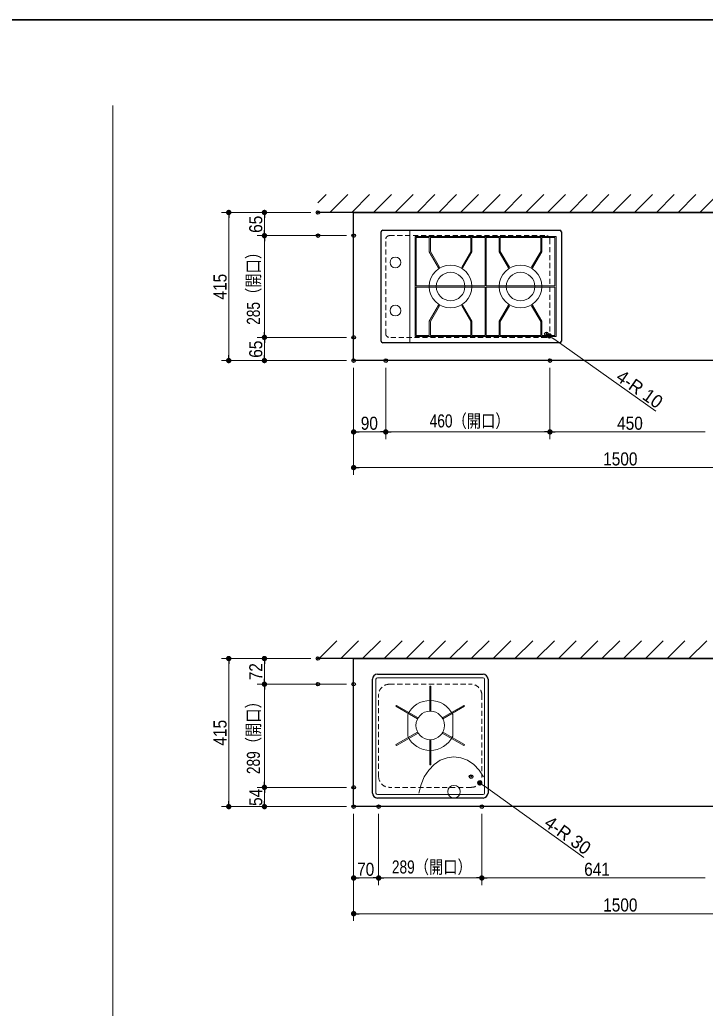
# Model space of a CAD drawing. Units: millimetres, scale not verified. Extents: x -6062 to 6062, y -3045 to 3045.
# Drawn here: x -3048 to -1128, y 0 to 2770 of the extents above; entities that cross this region are included whole.
import ezdxf
from ezdxf.enums import TextEntityAlignment as Align

# ---------------------------------------------------------------- set-up
doc = ezdxf.new("R2010")
doc.units = ezdxf.units.MM
doc.header["$LTSCALE"] = 20
doc.header["$PDMODE"] = 32
doc.header["$PDSIZE"] = 10
doc.linetypes.add('USER1', pattern=[1.11, 0.71, -0.4])
for name, color, linetype, lineweight in [('0-1_1図面枠', 7, 'Continuous', 20), ('0-2_5ボウル・キャビネット', 7, 'Continuous', 15), ('0-3_2寸法-2', 7, 'Continuous', 15), ('0-4_0', 7, 'Continuous', 25), ('0-6_2寸法-1', 7, 'Continuous', 15)]:
    doc.layers.add(name, color=color, linetype=linetype, lineweight=lineweight)
doc.layers.add('0-5_Defpoints', color=7, linetype='Continuous')
doc.styles.add('ＭＳ Ｐゴシック', font='')
doc.styles.get('ＭＳ Ｐゴシック').set_extended_font_data('MS PGothic')

# ---------------------------------------------------------------- blocks, each defined once
blk = doc.blocks.new('グループ-10')
at = {"layer": '0-1_1図面枠', "lineweight": 35}
blk.add_lwpolyline([(-80000, 55400), (80000, 55400), (80000, -55400), (-80000, -55400)], close=True, dxfattribs=at)
blk = doc.blocks.new('図面枠')
at = {"layer": '0-1_1図面枠'}
blk.add_blockref('グループ-10', (0, 0), dxfattribs=at)
blk = doc.blocks.new('_Dot')
at = {"layer": '0-4_0'}
blk.add_line((-10, 0), (-20, 0), dxfattribs=at)
for points in [[(0, 0), (-10, 0), (-9.92, 1.25)], [(0, 0), (-9.92, -1.25), (-10, 0)], [(0, 0), (-9.92, 1.25), (-9.69, 2.49)], [(0, 0), (-9.69, -2.49), (-9.92, -1.25)], [(0, 0), (-9.69, 2.49), (-9.3, 3.68)], [(0, 0), (-9.3, -3.68), (-9.69, -2.49)], [(0, 0), (-9.3, 3.68), (-8.76, 4.82)], [(0, 0), (-8.76, -4.82), (-9.3, -3.68)], [(0, 0), (-8.76, 4.82), (-8.09, 5.88)], [(0, 0), (-8.09, -5.88), (-8.76, -4.82)], [(0, 0), (-8.09, 5.88), (-7.29, 6.85)], [(0, 0), (-7.29, -6.85), (-8.09, -5.88)], [(0, 0), (-7.29, 6.85), (-6.37, 7.71)], [(0, 0), (-6.37, -7.71), (-7.29, -6.85)], [(0, 0), (-6.37, 7.71), (-5.36, 8.44)], [(0, 0), (-5.36, -8.44), (-6.37, -7.71)], [(0, 0), (-5.36, 8.44), (-4.26, 9.05)], [(0, 0), (-4.26, -9.05), (-5.36, -8.44)], [(0, 0), (-4.26, 9.05), (-3.09, 9.51)], [(0, 0), (-3.09, -9.51), (-4.26, -9.05)], [(0, 0), (-3.09, 9.51), (-1.87, 9.82)], [(0, 0), (-1.87, -9.82), (-3.09, -9.51)], [(0, 0), (-1.87, 9.82), (-0.63, 9.98)], [(0, 0), (-0.63, -9.98), (-1.87, -9.82)], [(0, 0), (-0.63, 9.98), (0.63, 9.98)], [(0, 0), (0.63, -9.98), (-0.63, -9.98)], [(0, 0), (0.63, 9.98), (1.87, 9.82)], [(0, 0), (1.87, 9.82), (3.09, 9.51)], [(0, 0), (3.09, 9.51), (4.26, 9.05)], [(0, 0), (4.26, 9.05), (5.36, 8.44)], [(0, 0), (5.36, 8.44), (6.37, 7.71)], [(0, 0), (6.37, 7.71), (7.29, 6.85)], [(0, 0), (7.29, 6.85), (8.09, 5.88)], [(0, 0), (8.09, 5.88), (8.76, 4.82)], [(0, 0), (8.76, 4.82), (9.3, 3.68)], [(0, 0), (9.3, 3.68), (9.69, 2.49)], [(0, 0), (9.69, 2.49), (9.92, 1.25)], [(0, 0), (9.92, 1.25), (10, 0)], [(0, 0), (1.87, -9.82), (0.63, -9.98)], [(0, 0), (3.09, -9.51), (1.87, -9.82)], [(0, 0), (4.26, -9.05), (3.09, -9.51)], [(0, 0), (5.36, -8.44), (4.26, -9.05)], [(0, 0), (6.37, -7.71), (5.36, -8.44)], [(0, 0), (7.29, -6.85), (6.37, -7.71)], [(0, 0), (8.09, -5.88), (7.29, -6.85)], [(0, 0), (8.76, -4.82), (8.09, -5.88)], [(0, 0), (9.3, -3.68), (8.76, -4.82)], [(0, 0), (9.69, -2.49), (9.3, -3.68)], [(0, 0), (9.92, -1.25), (9.69, -2.49)], [(0, 0), (10, 0), (9.92, -1.25)]]:
    blk.add_solid(points, dxfattribs=at)
blk = doc.blocks.new('グループ-15')
at = {"layer": '0-2_5ボウル・キャビネット'}
for points in [[(-3060, 43250), (860, 43250), (920, 43250), (4840, 43250), (4840, 40480), (4840, 40420), (4840, 37650), (920, 37650), (860, 37650), (-3060, 37650), (-3060, 40420), (-3060, 40480)], [(-3000, 40480), (860, 40480), (860, 43190), (122.9, 43190), (122.9, 42396.1), (-393.9, 41501.1), (-445.8, 41531.1), (62.9, 42412.2), (62.9, 43190), (-2202.9, 43190), (-2202.9, 42412.2), (-1694.2, 41531.1), (-1746.1, 41501.1), (-2262.9, 42396.1), (-2262.9, 43190), (-3000, 43190)], [(3526.1, 41501.1), (3474.2, 41531.1), (3982.9, 42412.2), (3982.9, 43190), (1717.1, 43190), (1717.1, 42412.2), (2225.8, 41531.1), (2173.9, 41501.1), (1657.1, 42396.1), (1657.1, 43190), (920, 43190), (920, 40480), (4780, 40480), (4780, 43190), (4042.9, 43190), (4042.9, 42396.1)], [(-2262.9, 38503.9), (-1746.1, 39398.9), (-1694.2, 39368.9), (-2202.9, 38487.8), (-2202.9, 37710), (62.9, 37710), (62.9, 38487.8), (-445.8, 39368.9), (-393.9, 39398.9), (122.9, 38503.9), (122.9, 37710), (860, 37710), (860, 40420), (-3000, 40420), (-3000, 37710), (-2262.9, 37710)], [(1717.1, 37710), (3982.9, 37710), (3982.9, 38487.8), (3474.2, 39368.9), (3526.1, 39398.9), (4042.9, 38503.9), (4042.9, 37710), (4780, 37710), (4780, 40420), (920, 40420), (920, 37710), (1657.1, 37710), (1657.1, 38503.9), (2173.9, 39398.9), (2225.8, 39368.9), (1717.1, 38487.8)]]:
    blk.add_lwpolyline(points, close=True, dxfattribs=at)
blk = doc.blocks.new('グループ-16')
at = {"layer": '0-2_5ボウル・キャビネット', "lineweight": 30}
for p, q in [((-4960, 37390.8), (-4960, 43509.2)), ((-4869.2, 43600), (5049.2, 43600)), ((5140, 43509.2), (5140, 37390.8)), ((5049.2, 37300), (-4869.2, 37300))]:
    blk.add_line(p, q, dxfattribs=at)
at = {"layer": '0-2_5ボウル・キャビネット'}
blk.add_line((-3360, 43600), (-3360, 37300), dxfattribs=at)
for centre, radius in [((-4160, 41800), 300), ((-1070, 40450), 1200), ((2850, 40450), 1200), ((-1070, 40450), 800), ((2850, 40450), 800), ((-4160, 39100), 300)]:
    blk.add_circle(centre, radius, dxfattribs=at)
at = {"layer": '0-2_5ボウル・キャビネット', "lineweight": 30}
for centre, start, end in [((-4869.2, 43509.2), 90, 180), ((5049.2, 43509.2), 0, 90), ((-4869.2, 37390.8), 180, 270), ((5049.2, 37390.8), 270, 0)]:
    blk.add_arc(centre, 90.8, start, end, dxfattribs=at)
at = {"layer": '0-2_5ボウル・キャビネット'}
blk.add_blockref('グループ-15', (0, 0), dxfattribs=at)
blk = doc.blocks.new('グループ-21')
at = {"layer": '0-2_5ボウル・キャビネット', "lineweight": 30}
for p, q in [((-5450, 12059.8), (-5450, 18440.2)), ((-5170.2, 18720), (750.2, 18720)), ((1030, 18440.2), (1030, 12059.8)), ((750.2, 11780), (-5170.2, 11780))]:
    blk.add_line(p, q, dxfattribs=at)
at = {"layer": '0-2_5ボウル・キャビネット'}
for p, q in [((-5250, 12059.8), (-5250, 18440.2)), ((-5170.2, 18520), (750.2, 18520)), ((830, 18440.2), (830, 12059.8)), ((-3470, 16460.2), (-3470, 15239.8)), ((-950, 15239.8), (-950, 16460.2)), ((750.2, 11980), (-5170.2, 11980))]:
    blk.add_line(p, q, dxfattribs=at)
for points in [[(-2240, 18050), (-2180, 18050), (-2180, 16650), (-2240, 16650)], [(-2887.8, 16276), (-2917.8, 16224), (-4130.3, 16924), (-4100.3, 16976)], [(-1532.2, 16276), (-1502.2, 16224), (-289.7, 16924), (-319.7, 16976)], [(-2887.8, 15424), (-2917.8, 15476), (-4130.3, 14776), (-4100.3, 14724)], [(-2240, 15050), (-2180, 15050), (-2180, 13650), (-2240, 13650)], [(-1532.2, 15424), (-1502.2, 15476), (-289.7, 14776), (-319.7, 14724)]]:
    blk.add_lwpolyline(points, close=True, dxfattribs=at)
blk.add_lwpolyline([(-2839.9, 12060.9), (-2726.1, 12533.6), (-2541.3, 12969.3), (-2292.5, 13351.2), (-1989.5, 13664.6), (-1643.7, 13897.4), (-1268.5, 14040.8), (-878.3, 14089.3), (-488.2, 14040.8), (-113, 13897.4), (232.8, 13664.6), (535.9, 13351.2), (784.6, 12969.3)], dxfattribs=at)
for centre, radius in [((-2210, 15850), 800), ((-878.3, 12140), 350)]:
    blk.add_circle(centre, radius, dxfattribs=at)
at = {"layer": '0-2_5ボウル・キャビネット', "lineweight": 30}
for centre, start, end in [((-5170.2, 18440.2), 90, 180), ((750.2, 18440.2), 0, 90), ((-5170.2, 12059.8), 180, 270), ((750.2, 12059.8), 270, 0)]:
    blk.add_arc(centre, 279.8, start, end, dxfattribs=at)
at = {"layer": '0-2_5ボウル・キャビネット'}
for centre, radius, start, end in [((-5170.2, 18440.2), 79.8, 90, 180), ((750.2, 18440.2), 79.8, 0, 90), ((-2210, 15850), 1400, 90, 154.15807), ((-2210, 15850), 1400, 25.84193, 90), ((-2210, 15850), 1400, 205.84193, 270), ((-2210, 15850), 1400, 270, 334.15807), ((-5170.2, 12059.8), 79.8, 180, 270), ((750.2, 12059.8), 79.8, 270, 0)]:
    blk.add_arc(centre, radius, start, end, dxfattribs=at)

msp = doc.modelspace()

# ---------------------------------------------------------------- linework, layer by layer
at = {"layer": '0-1_1図面枠', "lineweight": 15}
msp.add_line((-2787.5, -2270), (-2787.5, 2530), dxfattribs=at)
at = {"layer": '0-2_5ボウル・キャビネット'}
for p, q in [((-2212.5, 2257.24), (-2189.74, 2280)), ((-2178.78, 2230), (-2128.78, 2280)), ((-2117.82, 2230), (-2067.82, 2280)), ((-2056.86, 2230), (-2006.86, 2280)), ((-1995.9, 2230), (-1945.9, 2280)), ((-1934.94, 2230), (-1884.94, 2280)), ((-1873.98, 2230), (-1823.98, 2280)), ((-1813.02, 2230), (-1763.02, 2280)), ((-1752.06, 2230), (-1702.06, 2280)), ((-1691.1, 2230), (-1641.1, 2280)), ((-1630.14, 2230), (-1580.14, 2280)), ((-1569.18, 2230), (-1519.18, 2280)), ((-1508.22, 2230), (-1458.22, 2280)), ((-1447.26, 2230), (-1397.26, 2280)), ((-1386.3, 2230), (-1336.3, 2280)), ((-1325.34, 2230), (-1275.34, 2280)), ((-1264.38, 2230), (-1214.38, 2280)), ((-1203.42, 2230), (-1153.42, 2280)), ((-1142.46, 2230), (-1092.46, 2280)), ((-2209.58, 980), (-2159.58, 1030)), ((-2148.62, 980), (-2098.62, 1030)), ((-2087.66, 980), (-2037.66, 1030)), ((-2026.7, 980), (-1976.7, 1030)), ((-1965.74, 980), (-1915.74, 1030)), ((-1904.78, 980), (-1854.78, 1030)), ((-1843.82, 980), (-1793.82, 1030)), ((-1782.86, 980), (-1732.86, 1030)), ((-1721.9, 980), (-1671.9, 1030)), ((-1660.94, 980), (-1610.94, 1030)), ((-1599.98, 980), (-1549.98, 1030)), ((-1539.02, 980), (-1489.02, 1030)), ((-1478.06, 980), (-1428.06, 1030)), ((-1417.1, 980), (-1367.1, 1030)), ((-1356.14, 980), (-1306.14, 1030)), ((-1295.18, 980), (-1245.18, 1030)), ((-1234.22, 980), (-1184.22, 1030)), ((-1173.26, 980), (-1123.26, 1030))]:
    msp.add_line(p, q, dxfattribs=at)
at = {"layer": '0-2_5ボウル・キャビネット', "lineweight": 30}
for p, q in [((-512.5, 2230), (-2212.5, 2230)), ((-512.5, 980), (-2212.5, 980))]:
    msp.add_line(p, q, dxfattribs=at)
at = {"layer": '0-2_5ボウル・キャビネット', "linetype": 'USER1'}
for p, q in [((-2012.5, 2165), (-1572.5, 2165)), ((-2022.5, 1890), (-2022.5, 2155)), ((-1562.5, 2155), (-1562.5, 1890)), ((-1572.5, 1880), (-2012.5, 1880)), ((-2012.5, 908), (-1783.5, 908)), ((-2042.5, 649), (-2042.5, 878)), ((-1753.5, 878), (-1753.5, 649)), ((-1783.5, 619), (-2012.5, 619))]:
    msp.add_line(p, q, dxfattribs=at)
at = {"layer": '0-2_5ボウル・キャビネット', "lineweight": 30}
for points in [[(-2112.5, 2230), (-612.5, 2230), (-612.5, 1815), (-2112.5, 1815)], [(-2112.5, 980), (-612.5, 980), (-612.5, 565), (-2112.5, 565)]]:
    msp.add_lwpolyline(points, close=True, dxfattribs=at)
at = {"layer": '0-2_5ボウル・キャビネット', "linetype": 'USER1'}
for centre, radius, start, end in [((-2012.5, 2155), 10, 90, 180), ((-1572.5, 2155), 10, 0, 90), ((-2012.5, 1890), 10, 180, 270), ((-1572.5, 1890), 10, 270, 0), ((-2012.5, 878), 30, 90, 180), ((-1783.5, 878), 30, 0, 90), ((-2012.5, 649), 30, 180, 270), ((-1783.5, 649), 30, 270, 0)]:
    msp.add_arc(centre, radius, start, end, dxfattribs=at)
at = {"layer": '0-3_2寸法-2'}
for p, q in [((-1552.09, 1875.56), (-1266.1, 1673.22)), ((-1746.92, 622.78), (-1467.94, 422.86))]:
    msp.add_line(p, q, dxfattribs=at)
at = {"layer": '0-5_Defpoints'}
for p in [(-2462.5, 2230), (-2362.5, 2230), (-2362.5, 2230), (-2212.5, 2230), (-2212.5, 2165), (-2112.5, 2165), (-2362.5, 1880), (-2112.5, 1880), (-1572.5, 1890), (-1564.34, 1884.22), (-2362.5, 1815), (-2112.5, 1815), (-2022.5, 1815), (-1562.5, 1815), (-1562.5, 1815), (-2112.5, 1615), (-2022.5, 1615), (-2112.5, 1515), (-2462.5, 980), (-2362.5, 980), (-2362.5, 980), (-2212.5, 980), (-2212.5, 908), (-2112.5, 908), (-1783.5, 649), (-2362.5, 619), (-2112.5, 619), (-1759.12, 631.52), (-2362.5, 565), (-2112.5, 565), (-2112.5, 565), (-2042.5, 565), (-1753.5, 565), (-1753.5, 565), (-2112.5, 365), (-2042.5, 365), (-2112.5, 265)]:
    msp.add_point(p, dxfattribs=at)
at = {"layer": '0-6_2寸法-1'}
for p, q in [((-2382.5, 2230), (-2482.5, 2230)), ((-2232.5, 2230), (-2382.5, 2230)), ((-2462.5, 1830.01), (-2462.5, 2214.99)), ((-2362.5, 2180.01), (-2362.5, 2214.99)), ((-2232.5, 2165), (-2382.5, 2165)), ((-2132.5, 2165), (-2382.5, 2165)), ((-2362.5, 2149.99), (-2362.5, 1895.01)), ((-2132.5, 1880), (-2382.5, 1880)), ((-2132.5, 1880), (-2382.5, 1880)), ((-2362.5, 1830.01), (-2362.5, 1864.99)), ((-2382.5, 1815), (-2482.5, 1815)), ((-2132.5, 1815), (-2382.5, 1815)), ((-2112.5, 1795), (-2112.5, 1595)), ((-2022.5, 1795), (-2022.5, 1595)), ((-2022.5, 1795), (-2022.5, 1595)), ((-1562.5, 1795), (-1562.5, 1595)), ((-1562.5, 1795), (-1562.5, 1595)), ((-2097.49, 1615), (-2037.51, 1615)), ((-1577.51, 1615), (-2007.49, 1615)), ((-1547.49, 1615), (-1127.51, 1615)), ((-2112.5, 1595), (-2112.5, 1495)), ((-627.51, 1515), (-2097.49, 1515)), ((-2382.5, 980), (-2482.5, 980)), ((-2232.5, 980), (-2382.5, 980)), ((-2462.5, 580.01), (-2462.5, 964.99)), ((-2362.5, 923.01), (-2362.5, 964.99)), ((-2232.5, 908), (-2382.5, 908)), ((-2132.5, 908), (-2382.5, 908)), ((-2362.5, 892.99), (-2362.5, 634.01)), ((-2132.5, 619), (-2382.5, 619)), ((-2132.5, 619), (-2382.5, 619)), ((-2362.5, 580.01), (-2362.5, 603.99)), ((-2382.5, 565), (-2482.5, 565)), ((-2132.5, 565), (-2382.5, 565)), ((-2112.5, 545), (-2112.5, 345)), ((-2042.5, 545), (-2042.5, 345)), ((-2042.5, 545), (-2042.5, 345)), ((-1753.5, 545), (-1753.5, 345)), ((-1753.5, 545), (-1753.5, 345)), ((-2097.49, 365), (-2057.51, 365)), ((-1768.51, 365), (-2027.49, 365)), ((-1738.49, 365), (-1127.51, 365)), ((-2112.5, 345), (-2112.5, 245)), ((-627.51, 265), (-2097.49, 265))]:
    msp.add_line(p, q, dxfattribs=at)

# ---------------------------------------------------------------- block references
at = {"layer": '0-1_1図面枠', "xscale": 0.05, "yscale": 0.05}
msp.add_blockref('図面枠', (-1787.5, 0), dxfattribs=at)
at = {"layer": '0-2_5ボウル・キャビネット', "xscale": 0.05, "yscale": 0.05}
for name in ['グループ-16', 'グループ-21']:
    msp.add_blockref(name, (-1787.5, 0), dxfattribs=at)
at = {"layer": '0-3_2寸法-2', "xscale": 0.7503418, "yscale": 0.7503418}
for p, rotation in [((-1564.34, 1884.22), 144.71987), ((-1759.12, 631.52), 144.37301)]:
    msp.add_blockref('_Dot', p, dxfattribs=dict(at, rotation=rotation))
at = {"layer": '0-6_2寸法-1', "xscale": 0.7503418, "yscale": 0.7503418}
for p, rotation in [((-2462.5, 2230), 90), ((-2362.5, 2230), 90), ((-2362.5, 2165), 270), ((-2362.5, 2165), 90), ((-2362.5, 1880), 270), ((-2362.5, 1880), 90), ((-2462.5, 1815), 270), ((-2362.5, 1815), 270), ((-2112.5, 1615), 180), ((-2022.5, 1615), 180), ((-1562.5, 1615), 180), ((-2112.5, 1515), 180), ((-2462.5, 980), 90), ((-2362.5, 980), 90), ((-2362.5, 908), 270), ((-2362.5, 908), 90), ((-2362.5, 619), 270), ((-2362.5, 619), 90), ((-2462.5, 565), 270), ((-2362.5, 565), 270), ((-2112.5, 365), 180), ((-2042.5, 365), 180), ((-1753.5, 365), 180), ((-2112.5, 265), 180)]:
    msp.add_blockref('_Dot', p, dxfattribs=dict(at, rotation=rotation))
for p in [(-2022.5, 1615), (-1562.5, 1615), (-2042.5, 365), (-1753.5, 365)]:
    msp.add_blockref('_Dot', p, dxfattribs=at)

# ---------------------------------------------------------------- texts
at = {"layer": '0-3_2寸法-2', "style": 'ＭＳ Ｐゴシック'}
for s, rotation, p in [('4-R 10', 324.72, (-1386.84, 1752.57)), ('4-R 30', 324.373, (-1588.2, 502.94))]:
    msp.add_text(s, height=36.66, rotation=rotation, dxfattribs=at).set_placement(p, align=Align.BOTTOM_LEFT)
at = {"layer": '0-6_2寸法-1', "style": 'ＭＳ Ｐゴシック'}
for s, width, p in [('65', 0.9, (-2357.44, 2172.81)), ('285（開口）', 0.8, (-2364.08, 1915.1)), ('415', 0.9, (-2457.54, 1986)), ('65', 0.9, (-2357.44, 1822.81)), ('72', 0.9, (-2357.44, 919.02)), ('289（開口）', 0.8, (-2364.08, 656.1)), ('415', 0.9, (-2457.54, 736)), ('54', 0.9, (-2357.44, 566.92))]:
    msp.add_text(s, height=36.66, rotation=90, dxfattribs=dict(at, width=width)).set_placement(p, align=Align.BOTTOM_LEFT)
for s, width, p in [('460（開口）', 0.8, (-1899.51, 1616.58)), ('90', 0.9, (-2092.58, 1610.04)), ('450', 0.9, (-1374.39, 1610.04)), ('1500', 0.9, (-1413.41, 1510.04)), ('289（開口）', 0.8, (-2005.4, 366.58)), ('70', 0.9, (-2102.87, 360.04)), ('641', 0.9, (-1466.62, 360.04)), ('1500', 0.9, (-1413.41, 260.04))]:
    msp.add_text(s, height=36.66, dxfattribs=dict(at, width=width)).set_placement(p, align=Align.BOTTOM_LEFT)

doc.saveas('drawing.dxf')
